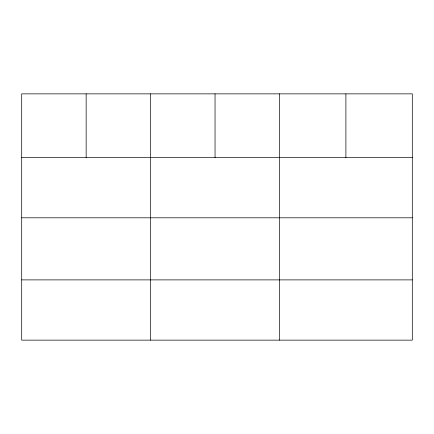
<?xml version="1.0" encoding="UTF-8"?>
<svg xmlns="http://www.w3.org/2000/svg" width="434" height="434" viewBox="0 0 434 434"><rect width="100%" height="100%" fill="white"/><g stroke="black" fill="none" stroke-linecap="round" stroke-linejoin="round"><path stroke-width="0.65" d="M412.3 217.808L412.3 93.858L21.7 93.858L21.7 340.142L412.3 340.142L412.3 217.808L21.7 217.808M21.7 157.553L412.3 157.553M21.7 279.887L412.3 279.887M345.898 93.858L345.898 157.553M279.496 93.858L279.496 340.142M215.047 93.858L215.047 157.553M150.598 93.858L150.598 340.142M86.149 93.858L86.149 157.553"/></g></svg>
